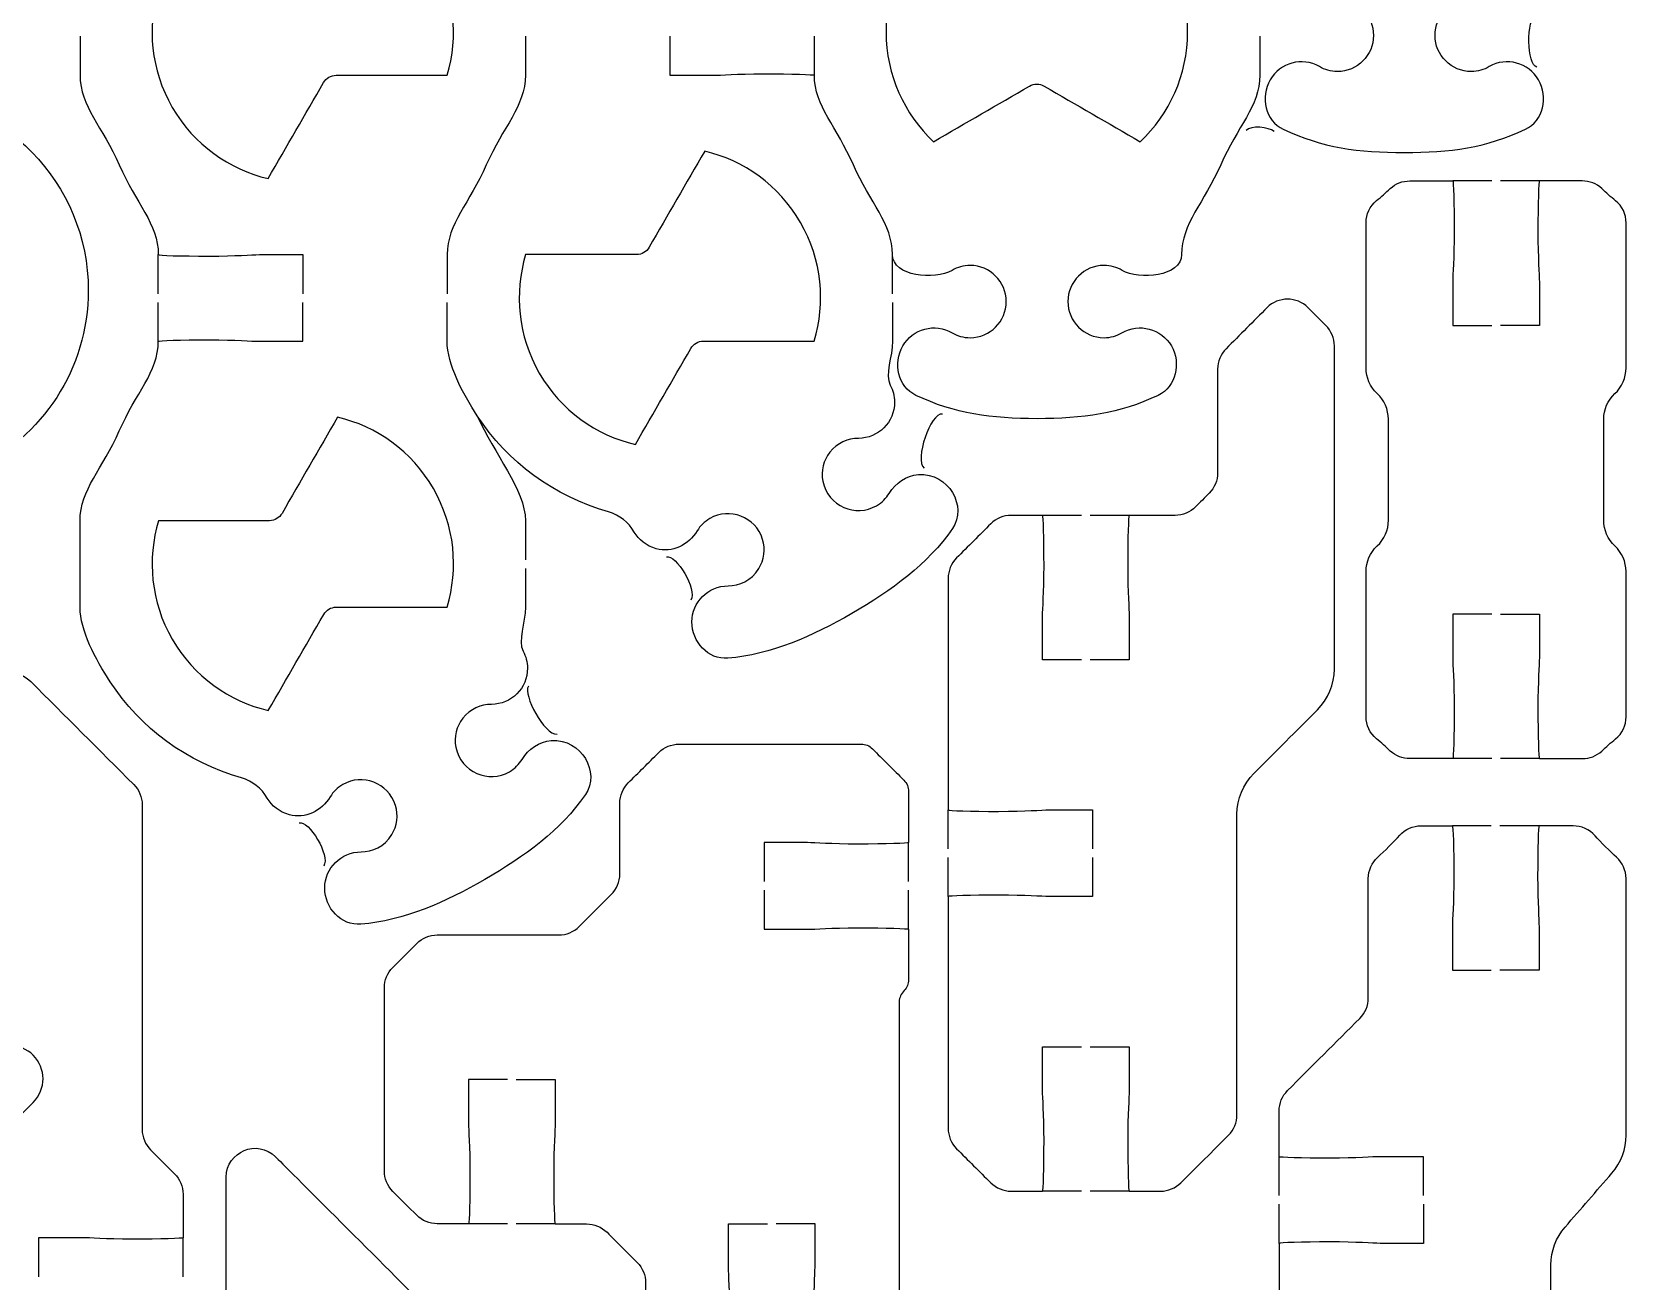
# Model space of a CAD drawing. Extents: x 0 to 410, y 0 to 455.
# Drawn here: x 74.8 to 130.1, y 125.7 to 168.9 of the extents above; entities that cross this region are included whole.
import ezdxf

# ---------------------------------------------------------------- set-up
doc = ezdxf.new("R2010")
doc.units = 0
doc.header["$MEASUREMENT"] = 0
doc.layers.add('DEFAULT', color=18, linetype='CONTINUOUS')

msp = doc.modelspace()

# ---------------------------------------------------------------- linework, layer by layer
at = {"layer": 'DEFAULT', "color": 1}
for points in [[(125.365, 163.747), (124.014, 163.747)], [(127.016, 163.747), (125.665, 163.747)], [(79.193, 159.842), (79.193, 161.193)], [(104.618, 159.842), (104.618, 161.193)], [(79.193, 158.194), (79.193, 159.542)], [(111.166, 152.166), (109.814, 152.166)], [(112.813, 152.166), (111.465, 152.166)], [(125.365, 143.745), (124.014, 143.745)], [(127.016, 143.745), (125.665, 143.745)], [(106.544, 140.619), (106.544, 141.967)], [(125.351, 141.416), (124.003, 141.416)], [(127.002, 141.416), (125.651, 141.416)], [(105.175, 139.483), (105.175, 140.834)], [(106.544, 138.968), (106.544, 140.319)], [(105.175, 137.832), (105.175, 139.183)], [(118.006, 128.611), (118.006, 129.958)], [(111.166, 128.766), (109.814, 128.766)], [(112.813, 128.766), (111.465, 128.766)], [(118.006, 126.96), (118.006, 128.311)], [(91.287, 127.637), (89.939, 127.637)], [(92.938, 127.637), (91.586, 127.637)], [(80.054, 125.802), (80.054, 127.154)]]:
    msp.add_lwpolyline(points, dxfattribs=at)
for points, knots in [([(114.626, 177.968), (114.626, 177.518), (114.626, 177.069), (114.626, 176.62), (114.626, 175.555), (115.413, 174.828), (115.981, 173.519), (116.552, 172.207), (117.336, 171.48), (117.336, 170.408), (117.339, 169.646), (118.8, 169.519), (119.396, 169.864), (119.579, 169.974), (119.794, 170.034), (120.02, 170.034), (120.712, 170.034), (121.273, 169.473), (121.273, 168.785), (121.273, 168.093), (120.712, 167.533), (120.02, 167.533), (119.794, 167.533), (119.583, 167.592), (119.399, 167.705), (118.803, 168.051), (118.034, 167.843), (117.692, 167.247), (117.35, 166.651), (117.523, 165.829), (118.147, 165.536), (119.491, 164.901), (120.758, 164.728), (122.338, 164.728), (123.918, 164.728), (125.188, 164.901), (126.533, 165.536), (127.157, 165.829), (127.33, 166.651), (126.988, 167.247), (126.642, 167.843), (125.873, 168.051), (125.28, 167.705), (125.097, 167.592), (124.882, 167.533), (124.659, 167.533), (123.968, 167.533), (123.403, 168.093), (123.403, 168.785), (123.403, 169.473), (123.968, 170.034), (124.659, 170.034), (124.882, 170.034), (125.1, 169.974), (125.284, 169.864), (125.876, 169.519), (127.344, 169.646), (127.344, 170.411), (127.344, 171.48), (128.127, 172.207), (128.695, 173.519), (129.267, 174.828), (130.053, 175.555), (130.053, 176.62), (130.053, 177.07), (130.053, 177.521), (130.053, 177.971)], [0, 0, 0, 0, 3.82, 3.82, 3.82, 4.82, 4.82, 4.82, 5.83, 5.83, 5.83, 6.83, 6.83, 6.83, 7.83, 7.83, 7.83, 8.83, 8.83, 8.83, 9.83, 9.83, 9.83, 10.83, 10.83, 10.83, 11.83, 11.83, 11.83, 12.83, 12.83, 12.83, 13.83, 13.83, 13.83, 14.83, 14.83, 14.83, 15.83, 15.83, 15.83, 16.83, 16.83, 16.83, 17.83, 17.83, 17.83, 18.83, 18.83, 18.83, 19.83, 19.83, 19.83, 20.83, 20.83, 20.83, 21.83, 21.83, 21.83, 22.83, 22.83, 22.83, 23.83, 23.83, 23.83, 27.66, 27.66, 27.66, 27.66]), ([(79.206, 170.404), (80.486, 170.404), (81.767, 170.404), (83.047, 170.404), (83.227, 170.404), (83.39, 170.499), (83.481, 170.655), (84.12, 171.763), (84.758, 172.872), (85.397, 173.981), (86.748, 173.664), (87.972, 172.81), (88.72, 171.512), (89.468, 170.217), (89.595, 168.732), (89.203, 167.406), (87.922, 167.406), (86.64, 167.406), (85.358, 167.406), (85.178, 167.406), (85.012, 167.31), (84.921, 167.159), (84.281, 166.047), (83.641, 164.936), (83.002, 163.825), (81.65, 164.146), (80.43, 164.996), (79.682, 166.291), (78.93, 167.592), (78.803, 169.078), (79.206, 170.404)], [1, 1, 1, 1, 11.89, 11.89, 11.89, 12.89, 12.89, 12.89, 23.771627, 23.771627, 23.771627, 24.771627, 24.771627, 24.771627, 25.771627, 25.771627, 25.771627, 36.671627, 36.671627, 36.671627, 37.671627, 37.671627, 37.671627, 48.575576, 48.575576, 48.575576, 49.575576, 49.575576, 49.575576, 50.575576, 50.575576, 50.575576, 50.575576]), ([(106.034, 172.701), (107.144, 172.061), (108.255, 171.421), (109.365, 170.782), (109.52, 170.693), (109.71, 170.693), (109.866, 170.778), (110.976, 171.419), (112.086, 172.06), (113.196, 172.701), (114.205, 171.752), (114.836, 170.401), (114.836, 168.905), (114.836, 167.402), (114.205, 166.058), (113.192, 165.105), (112.083, 165.746), (110.974, 166.387), (109.866, 167.028), (109.71, 167.12), (109.52, 167.12), (109.365, 167.028), (108.257, 166.387), (107.149, 165.746), (106.041, 165.105), (105.029, 166.058), (104.397, 167.406), (104.397, 168.905), (104.397, 170.401), (105.029, 171.752), (106.034, 172.701)], [0, 0, 0, 0, 10.895283, 10.895283, 10.895283, 11.895283, 11.895283, 11.895283, 22.795563, 22.795563, 22.795563, 23.795563, 23.795563, 23.795563, 24.795563, 24.795563, 24.795563, 35.687184, 35.687184, 35.687184, 36.687184, 36.687184, 36.687184, 47.570148, 47.570148, 47.570148, 48.570148, 48.570148, 48.570148, 49.570148, 49.570148, 49.570148, 49.570148]), ([(76.487, 168.753), (76.487, 168.304), (76.487, 167.855), (76.487, 167.406), (76.487, 166.337), (77.271, 165.61), (77.846, 164.298), (78.414, 162.989), (79.197, 162.262), (79.197, 161.193), (79.197, 161.165), (79.976, 161.144), (80.947, 161.144), (81.913, 161.144), (82.411, 161.193), (82.696, 161.193), (83.197, 161.193), (83.698, 161.193), (84.199, 161.193), (84.199, 160.743), (84.199, 160.292), (84.199, 159.842)], [0, 0, 0, 0, 3.82, 3.82, 3.82, 4.82, 4.82, 4.82, 5.82, 5.82, 5.82, 6.82, 6.82, 6.82, 7.82, 7.82, 7.82, 12.08, 12.08, 12.08, 15.91, 15.91, 15.91, 15.91]), ([(91.907, 168.753), (91.907, 168.304), (91.907, 167.855), (91.907, 167.406), (91.907, 166.337), (91.124, 165.61), (90.553, 164.301), (89.985, 162.989), (89.198, 162.262), (89.198, 161.193), (89.198, 160.743), (89.198, 160.293), (89.198, 159.842)], [0, 0, 0, 0, 3.819, 3.819, 3.819, 4.819, 4.819, 4.819, 5.819, 5.819, 5.819, 9.649, 9.649, 9.649, 9.649]), ([(96.906, 168.753), (96.906, 168.304), (96.906, 167.855), (96.906, 167.406), (97.407, 167.406), (97.908, 167.406), (98.409, 167.406), (98.698, 167.406), (99.192, 167.455), (100.159, 167.455), (101.126, 167.455), (101.909, 167.434), (101.909, 167.406)], [0, 0, 0, 0, 3.819, 3.819, 3.819, 8.079, 8.079, 8.079, 9.079, 9.079, 9.079, 10.079, 10.079, 10.079, 10.079]), ([(117.336, 168.76), (117.336, 168.309), (117.336, 167.857), (117.336, 167.406), (117.336, 166.34), (116.552, 165.613), (115.981, 164.305), (115.413, 162.992), (114.626, 162.266), (114.626, 161.197), (114.626, 160.431), (113.162, 160.304), (112.566, 160.65), (112.383, 160.759), (112.164, 160.819), (111.942, 160.819), (111.25, 160.819), (110.689, 160.258), (110.689, 159.57), (110.689, 158.879), (111.25, 158.318), (111.942, 158.318), (112.164, 158.318), (112.379, 158.378), (112.563, 158.491), (113.159, 158.837), (113.924, 158.628), (114.274, 158.032), (114.616, 157.436), (114.443, 156.614), (113.818, 156.321), (112.471, 155.686), (111.201, 155.513), (109.624, 155.513), (108.043, 155.513), (106.777, 155.686), (105.429, 156.321), (104.805, 156.614), (104.632, 157.436), (104.974, 158.032), (105.32, 158.628), (106.086, 158.837), (106.685, 158.491), (106.865, 158.378), (107.08, 158.318), (107.306, 158.318), (107.998, 158.318), (108.555, 158.879), (108.555, 159.57), (108.555, 160.258), (107.998, 160.819), (107.306, 160.819), (107.08, 160.819), (106.865, 160.759), (106.682, 160.65), (106.082, 160.304), (104.618, 160.431), (104.618, 161.197), (104.618, 162.266), (103.835, 162.992), (103.263, 164.305), (102.695, 165.613), (101.912, 166.34), (101.912, 167.406), (101.912, 167.855), (101.912, 168.304), (101.912, 168.753)], [0, 0, 0, 0, 3.84, 3.84, 3.84, 4.84, 4.84, 4.84, 5.84, 5.84, 5.84, 6.84, 6.84, 6.84, 7.84, 7.84, 7.84, 8.84, 8.84, 8.84, 9.84, 9.84, 9.84, 10.84, 10.84, 10.84, 11.84, 11.84, 11.84, 12.84, 12.84, 12.84, 13.84, 13.84, 13.84, 14.84, 14.84, 14.84, 15.84, 15.84, 15.84, 16.84, 16.84, 16.84, 17.84, 17.84, 17.84, 18.84, 18.84, 18.84, 19.84, 19.84, 19.84, 20.84, 20.84, 20.84, 21.84, 21.84, 21.84, 22.84, 22.84, 22.84, 23.84, 23.84, 23.84, 27.66, 27.66, 27.66, 27.66]), ([(70.106, 166.774), (73.803, 166.696), (76.773, 163.677), (76.773, 159.962), (76.773, 157.224), (75.165, 154.868), (72.84, 153.781), (71.594, 153.199), (71.457, 154.307), (71.457, 154.96), (71.457, 155.312), (71.407, 155.743), (71.407, 156.709), (71.407, 157.676), (71.457, 158.173), (71.457, 158.459), (71.457, 158.96), (71.457, 159.461), (71.457, 159.962), (71.006, 159.962), (70.556, 159.962), (70.106, 159.962)], [0, 0, 0, 0, 1, 1, 1, 2, 2, 2, 3, 3, 3, 4, 4, 4, 5, 5, 5, 9.26, 9.26, 9.26, 13.09, 13.09, 13.09, 13.09]), ([(91.916, 161.193), (93.198, 161.193), (94.48, 161.193), (95.762, 161.193), (95.938, 161.197), (96.104, 161.292), (96.192, 161.447), (96.833, 162.557), (97.474, 163.667), (98.115, 164.777), (99.462, 164.456), (100.683, 163.603), (101.431, 162.308), (102.182, 161.01), (102.309, 159.525), (101.907, 158.198), (100.628, 158.198), (99.348, 158.198), (98.069, 158.198), (97.889, 158.198), (97.723, 158.103), (97.635, 157.948), (96.995, 156.839), (96.355, 155.73), (95.716, 154.621), (94.365, 154.939), (93.14, 155.789), (92.389, 157.09), (91.645, 158.382), (91.518, 159.867), (91.916, 161.193)], [1, 1, 1, 1, 11.9, 11.9, 11.9, 12.9, 12.9, 12.9, 23.80028, 23.80028, 23.80028, 24.80028, 24.80028, 24.80028, 25.80028, 25.80028, 25.80028, 36.68028, 36.68028, 36.68028, 37.68028, 37.68028, 37.68028, 48.5669, 48.5669, 48.5669, 49.5669, 49.5669, 49.5669, 50.5669, 50.5669, 50.5669, 50.5669]), ([(125.365, 148.744), (124.916, 148.744), (124.466, 148.744), (124.017, 148.744), (124.017, 148.244), (124.017, 147.744), (124.017, 147.244), (124.017, 146.959), (124.067, 146.461), (124.067, 145.494), (124.067, 144.528), (124.045, 143.745), (124.017, 143.745), (123.522, 143.745), (123.027, 143.745), (122.532, 143.745), (122.282, 143.745), (122.035, 143.833), (121.855, 144.006), (121.699, 144.154), (121.541, 144.295), (121.375, 144.429), (121.146, 144.616), (121.015, 144.902), (121.015, 145.198), (121.015, 146.871), (121.015, 148.545), (121.015, 150.218), (121.015, 150.557), (121.153, 150.878), (121.4, 151.107), (121.647, 151.336), (121.791, 151.661), (121.791, 151.996), (121.79, 153.163), (121.789, 154.329), (121.788, 155.496), (121.788, 155.834), (121.647, 156.155), (121.4, 156.385), (121.153, 156.614), (121.015, 156.935), (121.015, 157.27), (121.015, 158.946), (121.015, 160.622), (121.015, 162.297), (121.015, 162.594), (121.146, 162.876), (121.375, 163.063), (121.541, 163.197), (121.699, 163.338), (121.855, 163.486), (122.035, 163.659), (122.278, 163.747), (122.529, 163.747), (123.025, 163.747), (123.521, 163.747), (124.017, 163.747), (124.042, 163.747), (124.067, 162.964), (124.067, 161.997), (124.067, 161.031), (124.017, 160.53), (124.017, 160.244), (124.017, 159.744), (124.017, 159.245), (124.017, 158.745), (124.466, 158.745), (124.916, 158.745), (125.365, 158.745)], [0, 0, 0, 0, 3.82, 3.82, 3.82, 8.07, 8.07, 8.07, 9.07, 9.07, 9.07, 10.07, 10.07, 10.07, 14.28, 14.28, 14.28, 15.28, 15.28, 15.28, 16.28, 16.28, 16.28, 17.28, 17.28, 17.28, 31.51, 31.51, 31.51, 32.51, 32.51, 32.51, 33.51, 33.51, 33.51, 43.430005, 43.430005, 43.430005, 44.430005, 44.430005, 44.430005, 45.430005, 45.430005, 45.430005, 59.680005, 59.680005, 59.680005, 60.680005, 60.680005, 60.680005, 61.680005, 61.680005, 61.680005, 62.680005, 62.680005, 62.680005, 66.900005, 66.900005, 66.900005, 67.900005, 67.900005, 67.900005, 68.900005, 68.900005, 68.900005, 73.150005, 73.150005, 73.150005, 76.970005, 76.970005, 76.970005, 76.970005]), ([(125.665, 148.744), (126.115, 148.744), (126.565, 148.744), (127.016, 148.744), (127.016, 148.244), (127.016, 147.744), (127.016, 147.244), (127.016, 146.959), (126.966, 146.461), (126.966, 145.494), (126.966, 144.528), (126.991, 143.745), (127.016, 143.745), (127.512, 143.745), (128.008, 143.745), (128.505, 143.745), (128.752, 143.745), (128.995, 143.833), (129.178, 144.006), (129.33, 144.154), (129.492, 144.292), (129.655, 144.426), (129.887, 144.613), (130.018, 144.898), (130.018, 145.195), (130.018, 146.869), (130.018, 148.544), (130.018, 150.218), (130.018, 150.557), (129.877, 150.878), (129.63, 151.107), (129.383, 151.336), (129.245, 151.658), (129.245, 151.993), (129.245, 153.16), (129.245, 154.328), (129.245, 155.496), (129.245, 155.831), (129.383, 156.152), (129.63, 156.381), (129.873, 156.611), (130.018, 156.935), (130.018, 157.27), (130.018, 158.945), (130.018, 160.619), (130.018, 162.294), (130.018, 162.59), (129.887, 162.872), (129.655, 163.059), (129.492, 163.193), (129.33, 163.334), (129.175, 163.483), (128.995, 163.655), (128.752, 163.747), (128.501, 163.747), (128.006, 163.747), (127.511, 163.747), (127.016, 163.747), (126.988, 163.747), (126.966, 162.964), (126.966, 161.997), (126.966, 161.031), (127.016, 160.53), (127.016, 160.244), (127.016, 159.744), (127.016, 159.245), (127.016, 158.745), (126.565, 158.745), (126.115, 158.745), (125.665, 158.745)], [0, 0, 0, 0, 3.83, 3.83, 3.83, 8.08, 8.08, 8.08, 9.08, 9.08, 9.08, 10.08, 10.08, 10.08, 14.3, 14.3, 14.3, 15.3, 15.3, 15.3, 16.3, 16.3, 16.3, 17.3, 17.3, 17.3, 31.54, 31.54, 31.54, 32.54, 32.54, 32.54, 33.54, 33.54, 33.54, 43.47, 43.47, 43.47, 44.47, 44.47, 44.47, 45.47, 45.47, 45.47, 59.71, 59.71, 59.71, 60.71, 60.71, 60.71, 61.71, 61.71, 61.71, 62.71, 62.71, 62.71, 66.92, 66.92, 66.92, 67.92, 67.92, 67.92, 68.92, 68.92, 68.92, 73.17, 73.17, 73.17, 77, 77, 77, 77]), ([(111.465, 133.765), (111.915, 133.765), (112.364, 133.765), (112.813, 133.765), (112.813, 133.265), (112.813, 132.765), (112.813, 132.265), (112.813, 131.98), (112.764, 131.482), (112.764, 130.516), (112.764, 129.549), (112.788, 128.766), (112.813, 128.766), (113.175, 128.766), (113.537, 128.766), (113.9, 128.766), (114.164, 128.766), (114.418, 128.872), (114.605, 129.059), (115.154, 129.607), (115.703, 130.155), (116.253, 130.703), (116.44, 130.893), (116.545, 131.147), (116.545, 131.412), (116.545, 134.881), (116.545, 138.35), (116.545, 141.819), (116.545, 142.348), (116.757, 142.856), (117.131, 143.233), (117.865, 143.966), (118.599, 144.698), (119.332, 145.431), (119.706, 145.808), (119.918, 146.316), (119.918, 146.846), (119.918, 150.574), (119.918, 154.303), (119.918, 158.032), (119.918, 158.297), (119.812, 158.551), (119.625, 158.741), (119.417, 158.947), (119.209, 159.153), (119.001, 159.359), (118.613, 159.75), (117.978, 159.75), (117.59, 159.359), (117.116, 158.885), (116.642, 158.411), (116.168, 157.937), (115.981, 157.75), (115.875, 157.496), (115.875, 157.231), (115.875, 156.034), (115.875, 154.837), (115.875, 153.64), (115.875, 153.379), (115.769, 153.125), (115.586, 152.938), (115.427, 152.778), (115.268, 152.618), (115.11, 152.458), (114.923, 152.271), (114.669, 152.166), (114.401, 152.166), (113.871, 152.166), (113.342, 152.166), (112.813, 152.166), (112.785, 152.166), (112.764, 151.382), (112.764, 150.416), (112.764, 149.449), (112.813, 148.952), (112.813, 148.666), (112.813, 148.166), (112.813, 147.666), (112.813, 147.167), (112.364, 147.167), (111.915, 147.167), (111.465, 147.167)], [0, 0, 0, 0, 3.82, 3.82, 3.82, 8.07, 8.07, 8.07, 9.07, 9.07, 9.07, 10.07, 10.07, 10.07, 13.15, 13.15, 13.15, 14.15, 14.15, 14.15, 20.74731, 20.74731, 20.74731, 21.74731, 21.74731, 21.74731, 51.24731, 51.24731, 51.24731, 52.24731, 52.24731, 52.24731, 61.064934, 61.064934, 61.064934, 62.064934, 62.064934, 62.064934, 93.774934, 93.774934, 93.774934, 94.774934, 94.774934, 94.774934, 97.263991, 97.263991, 97.263991, 98.263991, 98.263991, 98.263991, 103.963271, 103.963271, 103.963271, 104.963271, 104.963271, 104.963271, 115.143271, 115.143271, 115.143271, 116.143271, 116.143271, 116.143271, 118.059544, 118.059544, 118.059544, 119.059544, 119.059544, 119.059544, 123.559544, 123.559544, 123.559544, 124.559544, 124.559544, 124.559544, 125.559544, 125.559544, 125.559544, 129.809544, 129.809544, 129.809544, 133.629544, 133.629544, 133.629544, 133.629544]), ([(91.907, 150.331), (91.907, 149.882), (91.907, 149.433), (91.907, 148.983), (91.907, 148.465), (91.639, 147.816), (91.826, 147.467), (91.922, 147.29), (91.981, 147.089), (91.981, 146.874), (91.981, 146.182), (91.421, 145.621), (90.729, 145.621), (90.369, 145.629), (89.999, 145.463), (89.741, 145.142), (89.519, 144.863), (89.427, 144.489), (89.498, 144.14), (89.678, 143.258), (90.641, 142.877), (91.354, 143.29), (91.541, 143.395), (91.689, 143.547), (91.795, 143.716), (92.013, 144.076), (92.384, 144.341), (92.803, 144.369), (93.862, 144.433), (94.507, 143.258), (93.985, 142.496), (93.135, 141.268), (91.869, 140.344), (90.5, 139.557), (89.135, 138.767), (87.695, 138.132), (86.214, 138.009), (85.526, 137.949), (84.961, 138.573), (84.961, 139.264), (84.961, 139.952), (85.526, 140.513), (86.217, 140.513), (86.612, 140.513), (87.018, 140.697), (87.279, 141.113), (87.466, 141.413), (87.515, 141.79), (87.409, 142.125), (87.155, 142.919), (86.263, 143.237), (85.586, 142.845), (85.399, 142.739), (85.25, 142.588), (85.148, 142.418), (84.848, 141.931), (84.284, 141.649), (83.734, 141.801), (83.388, 141.896), (83.13, 142.111), (82.972, 142.376), (82.77, 142.715), (82.456, 142.965), (82.079, 143.074), (80.209, 143.607), (78.565, 144.803), (77.532, 146.405), (77.024, 147.181), (76.487, 148.183), (76.487, 148.983), (76.487, 149.983), (76.487, 150.983), (76.487, 151.982), (76.487, 153.051), (77.271, 153.778), (77.846, 155.09), (78.414, 156.399), (79.197, 157.126), (79.197, 158.194), (79.197, 158.219), (79.976, 158.244), (80.947, 158.244), (81.913, 158.244), (82.411, 158.194), (82.696, 158.194), (83.197, 158.194), (83.698, 158.194), (84.199, 158.194), (84.199, 158.644), (84.199, 159.093), (84.199, 159.542)], [0, 0, 0, 0, 3.82, 3.82, 3.82, 4.82, 4.82, 4.82, 5.82, 5.82, 5.82, 6.82, 6.82, 6.82, 7.82, 7.82, 7.82, 8.82, 8.82, 8.82, 9.82, 9.82, 9.82, 10.82, 10.82, 10.82, 11.82, 11.82, 11.82, 12.82, 12.82, 12.82, 13.82, 13.82, 13.82, 14.82, 14.82, 14.82, 15.82, 15.82, 15.82, 16.82, 16.82, 16.82, 17.82, 17.82, 17.82, 18.82, 18.82, 18.82, 19.82, 19.82, 19.82, 20.82, 20.82, 20.82, 21.82, 21.82, 21.82, 22.82, 22.82, 22.82, 23.82, 23.82, 23.82, 24.82, 24.82, 24.82, 25.82, 25.82, 25.82, 34.32, 34.32, 34.32, 35.32, 35.32, 35.32, 36.32, 36.32, 36.32, 37.32, 37.32, 37.32, 38.32, 38.32, 38.32, 42.58, 42.58, 42.58, 46.4, 46.4, 46.4, 46.4]), ([(104.618, 159.542), (104.618, 159.093), (104.618, 158.644), (104.618, 158.195), (104.618, 157.676), (104.346, 157.027), (104.537, 156.678), (104.632, 156.501), (104.692, 156.3), (104.692, 156.085), (104.692, 155.393), (104.128, 154.833), (103.436, 154.833), (103.076, 154.84), (102.706, 154.674), (102.448, 154.353), (102.23, 154.074), (102.138, 153.7), (102.205, 153.351), (102.388, 152.469), (103.348, 152.088), (104.068, 152.501), (104.251, 152.607), (104.396, 152.758), (104.505, 152.928), (104.724, 153.287), (105.091, 153.552), (105.514, 153.58), (106.572, 153.644), (107.214, 152.469), (106.692, 151.707), (105.846, 150.479), (104.576, 149.555), (103.214, 148.768), (101.842, 147.978), (100.406, 147.343), (98.921, 147.22), (98.233, 147.16), (97.672, 147.784), (97.672, 148.476), (97.672, 149.163), (98.233, 149.724), (98.924, 149.724), (99.319, 149.724), (99.725, 149.908), (99.986, 150.324), (100.173, 150.624), (100.226, 151.002), (100.12, 151.336), (99.87, 152.13), (98.974, 152.448), (98.293, 152.056), (98.109, 151.95), (97.958, 151.798), (97.855, 151.629), (97.555, 151.143), (96.991, 150.86), (96.441, 151.012), (96.095, 151.107), (95.837, 151.323), (95.679, 151.587), (95.478, 151.926), (95.167, 152.176), (94.786, 152.286), (92.916, 152.818), (91.279, 154.014), (90.242, 155.616), (89.734, 156.392), (89.198, 157.394), (89.198, 158.195), (89.198, 158.644), (89.198, 159.093), (89.198, 159.542)], [0, 0, 0, 0, 3.82, 3.82, 3.82, 4.82, 4.82, 4.82, 5.82, 5.82, 5.82, 6.82, 6.82, 6.82, 7.82, 7.82, 7.82, 8.82, 8.82, 8.82, 9.82, 9.82, 9.82, 10.82, 10.82, 10.82, 11.82, 11.82, 11.82, 12.82, 12.82, 12.82, 13.82, 13.82, 13.82, 14.82, 14.82, 14.82, 15.82, 15.82, 15.82, 16.82, 16.82, 16.82, 17.82, 17.82, 17.82, 18.82, 18.82, 18.82, 19.82, 19.82, 19.82, 20.82, 20.82, 20.82, 21.82, 21.82, 21.82, 22.82, 22.82, 22.82, 23.82, 23.82, 23.82, 24.82, 24.82, 24.82, 25.82, 25.82, 25.82, 29.64, 29.64, 29.64, 29.64]), ([(85.404, 155.566), (86.752, 155.245), (87.972, 154.392), (88.72, 153.097), (89.471, 151.799), (89.598, 150.313), (89.196, 148.987), (87.917, 148.987), (86.637, 148.987), (85.358, 148.987), (85.178, 148.987), (85.012, 148.892), (84.924, 148.737), (84.284, 147.628), (83.645, 146.519), (83.005, 145.41), (81.654, 145.727), (80.43, 146.578), (79.678, 147.879), (78.934, 149.17), (78.807, 150.656), (79.206, 151.982), (80.487, 151.982), (81.769, 151.982), (83.051, 151.982), (83.227, 151.986), (83.393, 152.081), (83.481, 152.236), (84.122, 153.346), (84.763, 154.456), (85.404, 155.566)], [10.90028, 10.90028, 10.90028, 10.90028, 11.90028, 11.90028, 11.90028, 12.90028, 12.90028, 12.90028, 23.78028, 23.78028, 23.78028, 24.78028, 24.78028, 24.78028, 35.6669, 35.6669, 35.6669, 36.6669, 36.6669, 36.6669, 37.6669, 37.6669, 37.6669, 48.5669, 48.5669, 48.5669, 49.5669, 49.5669, 49.5669, 60.46718, 60.46718, 60.46718, 60.46718]), ([(90.242, 155.616), (90.81, 154.303), (91.907, 153.051), (91.907, 151.982), (91.907, 151.532), (91.907, 151.081), (91.907, 150.631)], [0, 0, 0, 0, 1, 1, 1, 4.83, 4.83, 4.83, 4.83]), ([(111.166, 147.167), (110.715, 147.167), (110.265, 147.167), (109.814, 147.167), (109.814, 147.666), (109.814, 148.166), (109.814, 148.666), (109.814, 148.952), (109.864, 149.449), (109.864, 150.416), (109.864, 151.382), (109.839, 152.166), (109.814, 152.166), (109.452, 152.166), (109.09, 152.166), (108.728, 152.166), (108.463, 152.166), (108.209, 152.063), (108.022, 151.873), (107.627, 151.479), (107.232, 151.085), (106.837, 150.691), (106.65, 150.5), (106.544, 150.246), (106.544, 149.982), (106.544, 147.31), (106.544, 144.638), (106.544, 141.967), (106.544, 141.938), (107.327, 141.917), (108.294, 141.917), (109.261, 141.917), (109.758, 141.967), (110.044, 141.967), (110.545, 141.967), (111.046, 141.967), (111.547, 141.967), (111.547, 141.517), (111.547, 141.068), (111.547, 140.619)], [0, 0, 0, 0, 3.83, 3.83, 3.83, 8.08, 8.08, 8.08, 9.08, 9.08, 9.08, 10.08, 10.08, 10.08, 13.16, 13.16, 13.16, 14.16, 14.16, 14.16, 18.904692, 18.904692, 18.904692, 19.904692, 19.904692, 19.904692, 42.624692, 42.624692, 42.624692, 43.624692, 43.624692, 43.624692, 44.624692, 44.624692, 44.624692, 48.884692, 48.884692, 48.884692, 52.704692, 52.704692, 52.704692, 52.704692]), ([(70.201, 135.282), (70.763, 135.282), (71.325, 135.282), (71.887, 135.282), (72.152, 135.282), (72.406, 135.387), (72.596, 135.574), (73.082, 136.06), (73.568, 136.546), (74.053, 137.031), (74.24, 137.218), (74.346, 137.472), (74.346, 137.737), (74.346, 139.39), (74.346, 141.044), (74.346, 142.697), (74.346, 142.962), (74.24, 143.216), (74.05, 143.403), (73.823, 143.631), (73.596, 143.859), (73.369, 144.087), (73.178, 144.274), (73.076, 144.528), (73.076, 144.792), (73.076, 145.097), (73.076, 145.402), (73.076, 145.706), (73.076, 146.595), (74.152, 147.043), (74.78, 146.412), (75.969, 145.224), (77.158, 144.036), (78.347, 142.849), (78.534, 142.662), (78.639, 142.408), (78.639, 142.143), (78.639, 138.395), (78.639, 134.648), (78.639, 130.9), (78.639, 130.635), (78.742, 130.381), (78.932, 130.195), (79.209, 129.918), (79.485, 129.642), (79.761, 129.365), (79.948, 129.179), (80.054, 128.925), (80.054, 128.66), (80.054, 128.158), (80.054, 127.656), (80.054, 127.154), (80.054, 127.125), (79.271, 127.104), (78.304, 127.104), (77.338, 127.104), (76.837, 127.154), (76.551, 127.154), (76.051, 127.154), (75.551, 127.154), (75.052, 127.154), (75.052, 126.703), (75.052, 126.253), (75.052, 125.802)], [0, 0, 0, 0, 4.78, 4.78, 4.78, 5.78, 5.78, 5.78, 11.620702, 11.620702, 11.620702, 12.620702, 12.620702, 12.620702, 26.680702, 26.680702, 26.680702, 27.680702, 27.680702, 27.680702, 30.417214, 30.417214, 30.417214, 31.417214, 31.417214, 31.417214, 34.007214, 34.007214, 34.007214, 35.007214, 35.007214, 35.007214, 49.297844, 49.297844, 49.297844, 50.297844, 50.297844, 50.297844, 82.167844, 82.167844, 82.167844, 83.167844, 83.167844, 83.167844, 86.491246, 86.491246, 86.491246, 87.491246, 87.491246, 87.491246, 91.761246, 91.761246, 91.761246, 92.761246, 92.761246, 92.761246, 93.761246, 93.761246, 93.761246, 98.011246, 98.011246, 98.011246, 101.841246, 101.841246, 101.841246, 101.841246]), ([(91.287, 132.636), (90.837, 132.636), (90.388, 132.636), (89.939, 132.636), (89.939, 132.136), (89.939, 131.636), (89.939, 131.136), (89.939, 130.851), (89.988, 130.353), (89.988, 129.387), (89.988, 128.462), (89.971, 127.707), (89.939, 127.637), (89.578, 127.637), (89.217, 127.637), (88.856, 127.637), (88.591, 127.637), (88.337, 127.743), (88.147, 127.93), (87.87, 128.206), (87.594, 128.482), (87.318, 128.759), (87.131, 128.949), (87.025, 129.203), (87.025, 129.468), (87.025, 131.581), (87.025, 133.694), (87.025, 135.807), (87.025, 136.072), (87.127, 136.326), (87.318, 136.516), (87.594, 136.793), (87.87, 137.069), (88.147, 137.345), (88.337, 137.532), (88.591, 137.638), (88.856, 137.638), (90.258, 137.638), (91.659, 137.638), (93.061, 137.638), (93.326, 137.638), (93.58, 137.74), (93.77, 137.927), (94.14, 138.298), (94.511, 138.668), (94.881, 139.039), (95.072, 139.229), (95.178, 139.483), (95.178, 139.748), (95.178, 140.564), (95.178, 141.38), (95.178, 142.196), (95.178, 142.461), (95.283, 142.715), (95.47, 142.905), (95.821, 143.254), (96.171, 143.604), (96.522, 143.953), (96.709, 144.14), (96.963, 144.246), (97.227, 144.246), (99.329, 144.246), (101.43, 144.246), (103.531, 144.246), (103.68, 144.246), (103.821, 144.189), (103.923, 144.083), (104.286, 143.721), (104.65, 143.359), (105.013, 142.997), (105.119, 142.895), (105.175, 142.753), (105.175, 142.605), (105.175, 142.015), (105.175, 141.425), (105.175, 140.834), (105.175, 140.806), (104.392, 140.785), (103.426, 140.785), (102.459, 140.785), (101.962, 140.834), (101.676, 140.834), (101.176, 140.834), (100.676, 140.834), (100.177, 140.834), (100.177, 140.384), (100.177, 139.934), (100.177, 139.483)], [0, 0, 0, 0, 3.82, 3.82, 3.82, 8.07, 8.07, 8.07, 9.07, 9.07, 9.07, 10.07, 10.07, 10.07, 13.14, 13.14, 13.14, 14.14, 14.14, 14.14, 17.463402, 17.463402, 17.463402, 18.463402, 18.463402, 18.463402, 36.433402, 36.433402, 36.433402, 37.433402, 37.433402, 37.433402, 40.756804, 40.756804, 40.756804, 41.756804, 41.756804, 41.756804, 53.676804, 53.676804, 53.676804, 54.676804, 54.676804, 54.676804, 59.131576, 59.131576, 59.131576, 60.131576, 60.131576, 60.131576, 67.071576, 67.071576, 67.071576, 68.071576, 68.071576, 68.071576, 72.278868, 72.278868, 72.278868, 73.278868, 73.278868, 73.278868, 91.148868, 91.148868, 91.148868, 92.148868, 92.148868, 92.148868, 96.511722, 96.511722, 96.511722, 97.511722, 97.511722, 97.511722, 102.531722, 102.531722, 102.531722, 103.531722, 103.531722, 103.531722, 104.531722, 104.531722, 104.531722, 108.781722, 108.781722, 108.781722, 112.611722, 112.611722, 112.611722, 112.611722]), ([(123.008, 128.611), (123.008, 129.06), (123.008, 129.509), (123.008, 129.958), (122.509, 129.958), (122.009, 129.958), (121.509, 129.958), (121.223, 129.958), (120.726, 129.909), (119.759, 129.909), (118.793, 129.909), (118.006, 129.93), (118.006, 129.958), (118.006, 130.486), (118.006, 131.014), (118.006, 131.542), (118.006, 131.807), (118.108, 132.061), (118.299, 132.251), (119.131, 133.084), (119.964, 133.916), (120.796, 134.749), (120.987, 134.936), (121.093, 135.19), (121.093, 135.454), (121.093, 136.833), (121.093, 138.211), (121.093, 139.589), (121.093, 139.871), (121.209, 140.143), (121.421, 140.33), (121.643, 140.531), (121.978, 140.873), (122.183, 141.092), (122.37, 141.3), (122.638, 141.416), (122.917, 141.416), (123.279, 141.416), (123.641, 141.416), (124.003, 141.416), (124.028, 141.416), (124.053, 140.633), (124.053, 139.667), (124.053, 138.7), (124.003, 138.203), (124.003, 137.917), (124.003, 137.417), (124.003, 136.917), (124.003, 136.418), (124.452, 136.418), (124.902, 136.418), (125.351, 136.418)], [0, 0, 0, 0, 3.82, 3.82, 3.82, 8.07, 8.07, 8.07, 9.07, 9.07, 9.07, 10.07, 10.07, 10.07, 14.56, 14.56, 14.56, 15.56, 15.56, 15.56, 25.572632, 25.572632, 25.572632, 26.572632, 26.572632, 26.572632, 38.292632, 38.292632, 38.292632, 39.292632, 39.292632, 39.292632, 40.292632, 40.292632, 40.292632, 41.292632, 41.292632, 41.292632, 44.372632, 44.372632, 44.372632, 45.372632, 45.372632, 45.372632, 46.372632, 46.372632, 46.372632, 50.622632, 50.622632, 50.622632, 54.442632, 54.442632, 54.442632, 54.442632]), ([(123.153, 120.497), (123.603, 120.497), (124.054, 120.497), (124.504, 120.497), (124.504, 119.997), (124.504, 119.497), (124.504, 118.997), (124.504, 118.712), (124.455, 118.214), (124.455, 117.248), (124.455, 116.281), (124.479, 115.498), (124.504, 115.498), (124.866, 115.498), (125.228, 115.498), (125.591, 115.498), (125.876, 115.498), (126.152, 115.621), (126.342, 115.836), (126.536, 116.059), (126.878, 116.39), (127.093, 116.588), (127.298, 116.778), (127.418, 117.043), (127.418, 117.322), (127.418, 120.285), (127.418, 123.248), (127.418, 126.212), (127.418, 126.695), (127.591, 127.161), (127.908, 127.524), (128.448, 128.146), (128.988, 128.768), (129.528, 129.39), (129.845, 129.754), (130.018, 130.219), (130.018, 130.703), (130.018, 133.666), (130.018, 136.629), (130.018, 139.593), (130.018, 139.871), (129.898, 140.139), (129.69, 140.326), (129.475, 140.524), (129.133, 140.852), (128.942, 141.074), (128.755, 141.293), (128.473, 141.416), (128.187, 141.416), (127.793, 141.416), (127.399, 141.416), (127.005, 141.416), (126.977, 141.416), (126.956, 140.633), (126.956, 139.667), (126.956, 138.7), (127.005, 138.203), (127.005, 137.917), (127.005, 137.417), (127.005, 136.917), (127.005, 136.418), (126.554, 136.418), (126.102, 136.418), (125.651, 136.418)], [0, 0, 0, 0, 3.83, 3.83, 3.83, 8.08, 8.08, 8.08, 9.08, 9.08, 9.08, 10.08, 10.08, 10.08, 13.16, 13.16, 13.16, 14.16, 14.16, 14.16, 15.16, 15.16, 15.16, 16.16, 16.16, 16.16, 41.36, 41.36, 41.36, 42.36, 42.36, 42.36, 49.363728, 49.363728, 49.363728, 50.363728, 50.363728, 50.363728, 75.563728, 75.563728, 75.563728, 76.563728, 76.563728, 76.563728, 77.563728, 77.563728, 77.563728, 78.563728, 78.563728, 78.563728, 81.913728, 81.913728, 81.913728, 82.913728, 82.913728, 82.913728, 83.913728, 83.913728, 83.913728, 88.163728, 88.163728, 88.163728, 92.003728, 92.003728, 92.003728, 92.003728]), ([(111.547, 140.319), (111.547, 139.869), (111.547, 139.418), (111.547, 138.968), (111.046, 138.968), (110.545, 138.968), (110.044, 138.968), (109.758, 138.968), (109.261, 139.017), (108.294, 139.017), (107.327, 139.017), (106.544, 138.993), (106.544, 138.968), (106.544, 136.294), (106.544, 133.62), (106.544, 130.946), (106.544, 130.681), (106.65, 130.427), (106.837, 130.237), (107.231, 129.844), (107.625, 129.451), (108.019, 129.059), (108.206, 128.872), (108.46, 128.766), (108.724, 128.766), (109.088, 128.766), (109.451, 128.766), (109.814, 128.766), (109.843, 128.766), (109.864, 129.549), (109.864, 130.516), (109.864, 131.482), (109.814, 131.98), (109.814, 132.265), (109.814, 132.765), (109.814, 133.265), (109.814, 133.765), (110.265, 133.765), (110.715, 133.765), (111.166, 133.765)], [0, 0, 0, 0, 3.83, 3.83, 3.83, 8.09, 8.09, 8.09, 9.09, 9.09, 9.09, 10.09, 10.09, 10.09, 32.83, 32.83, 32.83, 33.83, 33.83, 33.83, 38.56055, 38.56055, 38.56055, 39.56055, 39.56055, 39.56055, 42.65055, 42.65055, 42.65055, 43.65055, 43.65055, 43.65055, 44.65055, 44.65055, 44.65055, 48.90055, 48.90055, 48.90055, 52.73055, 52.73055, 52.73055, 52.73055]), ([(100.177, 139.183), (100.177, 138.734), (100.177, 138.285), (100.177, 137.836), (100.676, 137.836), (101.176, 137.836), (101.676, 137.836), (101.962, 137.836), (102.459, 137.885), (103.426, 137.885), (104.392, 137.885), (105.175, 137.86), (105.175, 137.836), (105.175, 137.252), (105.175, 136.669), (105.175, 136.086), (105.175, 135.948), (105.119, 135.811), (105.024, 135.712), (104.921, 135.603), (104.851, 135.476), (104.851, 135.327), (104.851, 131.706), (104.851, 128.084), (104.851, 124.462), (104.851, 124.194), (104.745, 123.94), (104.558, 123.749), (104.283, 123.475), (104.008, 123.201), (103.733, 122.927), (103.546, 122.737), (103.292, 122.631), (103.027, 122.631), (102.664, 122.631), (102.3, 122.631), (101.937, 122.631), (101.912, 122.631), (101.887, 123.414), (101.887, 124.384), (101.887, 125.351), (101.937, 125.848), (101.937, 126.134), (101.937, 126.634), (101.937, 127.134), (101.937, 127.633), (101.486, 127.633), (101.036, 127.633), (100.586, 127.633)], [0, 0, 0, 0, 3.82, 3.82, 3.82, 8.07, 8.07, 8.07, 9.07, 9.07, 9.07, 10.07, 10.07, 10.07, 15.03, 15.03, 15.03, 16.03, 16.03, 16.03, 17.03, 17.03, 17.03, 47.83, 47.83, 47.83, 48.83, 48.83, 48.83, 52.132196, 52.132196, 52.132196, 53.132196, 53.132196, 53.132196, 56.222196, 56.222196, 56.222196, 57.222196, 57.222196, 57.222196, 58.222196, 58.222196, 58.222196, 62.472196, 62.472196, 62.472196, 66.302196, 66.302196, 66.302196, 66.302196]), ([(65.236, 133.472), (65.684, 133.92), (66.414, 133.923), (66.866, 133.472), (67.08, 133.258), (67.294, 133.044), (67.508, 132.83), (67.695, 132.643), (67.949, 132.537), (68.213, 132.537), (69.438, 132.537), (70.662, 132.537), (71.886, 132.537), (72.15, 132.537), (72.404, 132.643), (72.595, 132.83), (72.809, 133.044), (73.023, 133.258), (73.237, 133.472), (73.689, 133.923), (74.419, 133.92), (74.867, 133.472), (75.318, 133.02), (75.318, 132.294), (74.867, 131.842), (74.249, 131.225), (73.632, 130.607), (73.015, 129.99), (72.796, 129.771), (72.503, 129.651), (72.2, 129.651), (70.768, 129.651), (69.335, 129.651), (67.903, 129.651), (67.6, 129.651), (67.307, 129.771), (67.088, 129.99), (66.471, 130.607), (65.853, 131.225), (65.236, 131.842), (64.784, 132.294), (64.784, 133.02), (65.236, 133.472)], [1, 1, 1, 1, 2, 2, 2, 4.573869, 4.573869, 4.573869, 5.573869, 5.573869, 5.573869, 15.983869, 15.983869, 15.983869, 16.983869, 16.983869, 16.983869, 19.557737, 19.557737, 19.557737, 20.557737, 20.557737, 20.557737, 21.557737, 21.557737, 21.557737, 28.982359, 28.982359, 28.982359, 29.982359, 29.982359, 29.982359, 42.162359, 42.162359, 42.162359, 43.162359, 43.162359, 43.162359, 50.58698, 50.58698, 50.58698, 51.58698, 51.58698, 51.58698, 51.58698]), ([(91.586, 132.636), (92.037, 132.636), (92.487, 132.636), (92.938, 132.636), (92.938, 132.136), (92.938, 131.636), (92.938, 131.136), (92.938, 130.851), (92.888, 130.353), (92.888, 129.387), (92.888, 128.417), (92.913, 127.633), (92.938, 127.633), (93.3, 127.633), (93.662, 127.633), (94.024, 127.633), (94.289, 127.633), (94.543, 127.528), (94.733, 127.341), (95.081, 126.992), (95.429, 126.644), (95.777, 126.296), (95.964, 126.106), (96.07, 125.852), (96.07, 125.587), (96.07, 125.197), (96.07, 124.806), (96.07, 124.416), (96.07, 124.155), (96.176, 123.901), (96.363, 123.714), (96.624, 123.451), (96.885, 123.187), (97.146, 122.924), (97.333, 122.737), (97.587, 122.631), (97.855, 122.631), (98.216, 122.631), (98.577, 122.631), (98.938, 122.631), (98.966, 122.631), (98.988, 123.414), (98.988, 124.384), (98.988, 125.351), (98.938, 125.848), (98.938, 126.134), (98.938, 126.634), (98.938, 127.134), (98.938, 127.633), (99.387, 127.633), (99.837, 127.633), (100.286, 127.633)], [0, 0, 0, 0, 3.83, 3.83, 3.83, 8.08, 8.08, 8.08, 9.08, 9.08, 9.08, 10.08, 10.08, 10.08, 13.16, 13.16, 13.16, 14.16, 14.16, 14.16, 18.346072, 18.346072, 18.346072, 19.346072, 19.346072, 19.346072, 22.666072, 22.666072, 22.666072, 23.666072, 23.666072, 23.666072, 26.8198, 26.8198, 26.8198, 27.8198, 27.8198, 27.8198, 30.8898, 30.8898, 30.8898, 31.8898, 31.8898, 31.8898, 32.8898, 32.8898, 32.8898, 37.1398, 37.1398, 37.1398, 40.9598, 40.9598, 40.9598, 40.9598]), ([(81.864, 115.441), (82.182, 115.759), (82.501, 116.076), (82.82, 116.394), (82.467, 116.748), (82.114, 117.102), (81.762, 117.456), (81.56, 117.657), (81.172, 117.974), (80.484, 118.659), (79.818, 119.332), (79.285, 119.893), (79.285, 119.932), (79.942, 120.59), (80.6, 121.247), (81.257, 121.904), (81.444, 122.091), (81.55, 122.345), (81.55, 122.61), (81.55, 124.823), (81.55, 127.036), (81.55, 129.249), (81.55, 130.138), (82.626, 130.586), (83.257, 129.955), (83.257, 129.955), (87.081, 126.131), (88.355, 124.857), (88.856, 124.356), (89.209, 124.003), (88.814, 123.15), (88.725, 122.956), (88.644, 122.751), (88.644, 122.529), (88.644, 121.834), (89.205, 121.273), (89.897, 121.273), (90.584, 121.276), (91.145, 121.834), (91.149, 122.525), (91.145, 122.751), (91.089, 122.963), (90.976, 123.146), (90.63, 123.746), (90.838, 124.511), (91.435, 124.857), (92.034, 125.203), (92.853, 125.026), (93.146, 124.402), (93.781, 123.054), (93.95, 121.491), (93.95, 119.911), (93.95, 118.334), (93.781, 116.778), (93.146, 115.427), (92.853, 114.806), (92.034, 114.63), (91.435, 114.976), (90.835, 115.318), (90.63, 116.083), (90.976, 116.68), (91.078, 116.867), (91.145, 117.078), (91.145, 117.304), (91.145, 117.999), (90.584, 118.56), (89.897, 118.56), (89.205, 118.556), (88.644, 117.995), (88.644, 117.308), (88.641, 117.078), (88.694, 116.863), (88.814, 116.683), (89.392, 115.826), (89.233, 115.29), (89.233, 114.228), (89.23, 111.49), (89.233, 103.697), (89.233, 102.509)], [0, 0, 0, 0, 3.825454, 3.825454, 3.825454, 8.075172, 8.075172, 8.075172, 9.075172, 9.075172, 9.075172, 10.075172, 10.075172, 10.075172, 17.980626, 17.980626, 17.980626, 18.980626, 18.980626, 18.980626, 37.800626, 37.800626, 37.800626, 38.800626, 38.800626, 38.800626, 39.800626, 39.800626, 39.800626, 40.800626, 40.800626, 40.800626, 41.800626, 41.800626, 41.800626, 42.800626, 42.800626, 42.800626, 43.800626, 43.800626, 43.800626, 44.800626, 44.800626, 44.800626, 45.800626, 45.800626, 45.800626, 46.800626, 46.800626, 46.800626, 47.800626, 47.800626, 47.800626, 48.800626, 48.800626, 48.800626, 49.800626, 49.800626, 49.800626, 50.800626, 50.800626, 50.800626, 51.800626, 51.800626, 51.800626, 52.800626, 52.800626, 52.800626, 53.800626, 53.800626, 53.800626, 54.800626, 54.800626, 54.800626, 55.800626, 55.800626, 55.800626, 56.800626, 56.800626, 56.800626, 56.800626]), ([(123.008, 128.311), (123.008, 127.86), (123.008, 127.41), (123.008, 126.96), (122.509, 126.96), (122.009, 126.96), (121.509, 126.96), (121.223, 126.96), (120.726, 127.009), (119.759, 127.009), (118.793, 127.009), (118.006, 126.984), (118.006, 126.96), (118.006, 126.406), (118.006, 125.852), (118.006, 125.298), (118.006, 125.079), (118.094, 124.868), (118.249, 124.709), (118.405, 124.554), (118.493, 124.342), (118.493, 124.123), (118.493, 121.857), (118.493, 119.591), (118.493, 117.325), (118.493, 117.046), (118.609, 116.782), (118.814, 116.591), (119.036, 116.387), (119.382, 116.041), (119.586, 115.819), (119.777, 115.614), (120.041, 115.498), (120.32, 115.498), (120.715, 115.498), (121.11, 115.498), (121.505, 115.498), (121.534, 115.498), (121.555, 116.281), (121.555, 117.248), (121.555, 118.214), (121.505, 118.712), (121.505, 118.997), (121.505, 119.497), (121.505, 119.997), (121.505, 120.497), (121.955, 120.497), (122.404, 120.497), (122.853, 120.497)], [0, 0, 0, 0, 3.83, 3.83, 3.83, 8.08, 8.08, 8.08, 9.08, 9.08, 9.08, 10.08, 10.08, 10.08, 14.79, 14.79, 14.79, 15.79, 15.79, 15.79, 16.79, 16.79, 16.79, 36.06, 36.06, 36.06, 37.06, 37.06, 37.06, 38.06, 38.06, 38.06, 39.06, 39.06, 39.06, 42.42, 42.42, 42.42, 43.42, 43.42, 43.42, 44.42, 44.42, 44.42, 48.67, 48.67, 48.67, 52.49, 52.49, 52.49, 52.49])]:
    msp.add_open_spline(points, degree=3, knots=knots, dxfattribs=at)
for points in [[(126.927, 167.685), (126.59, 167.756), (126.532, 169.344), (126.927, 169.54)], [(117.834, 165.46), (117.633, 165.603), (117.029, 165.685), (116.866, 165.492)], [(106.352, 155.675), (105.939, 155.737), (105.364, 154.08), (105.716, 153.802)], [(96.789, 150.726), (97.115, 150.836), (97.873, 149.599), (97.634, 149.229)], [(92.011, 146.248), (91.813, 145.971), (92.566, 144.559), (93.005, 144.591)], [(84.078, 141.515), (84.404, 141.625), (85.163, 140.388), (84.923, 140.018)]]:
    msp.add_open_spline(points, degree=3, dxfattribs=at)

doc.saveas('drawing.dxf')
